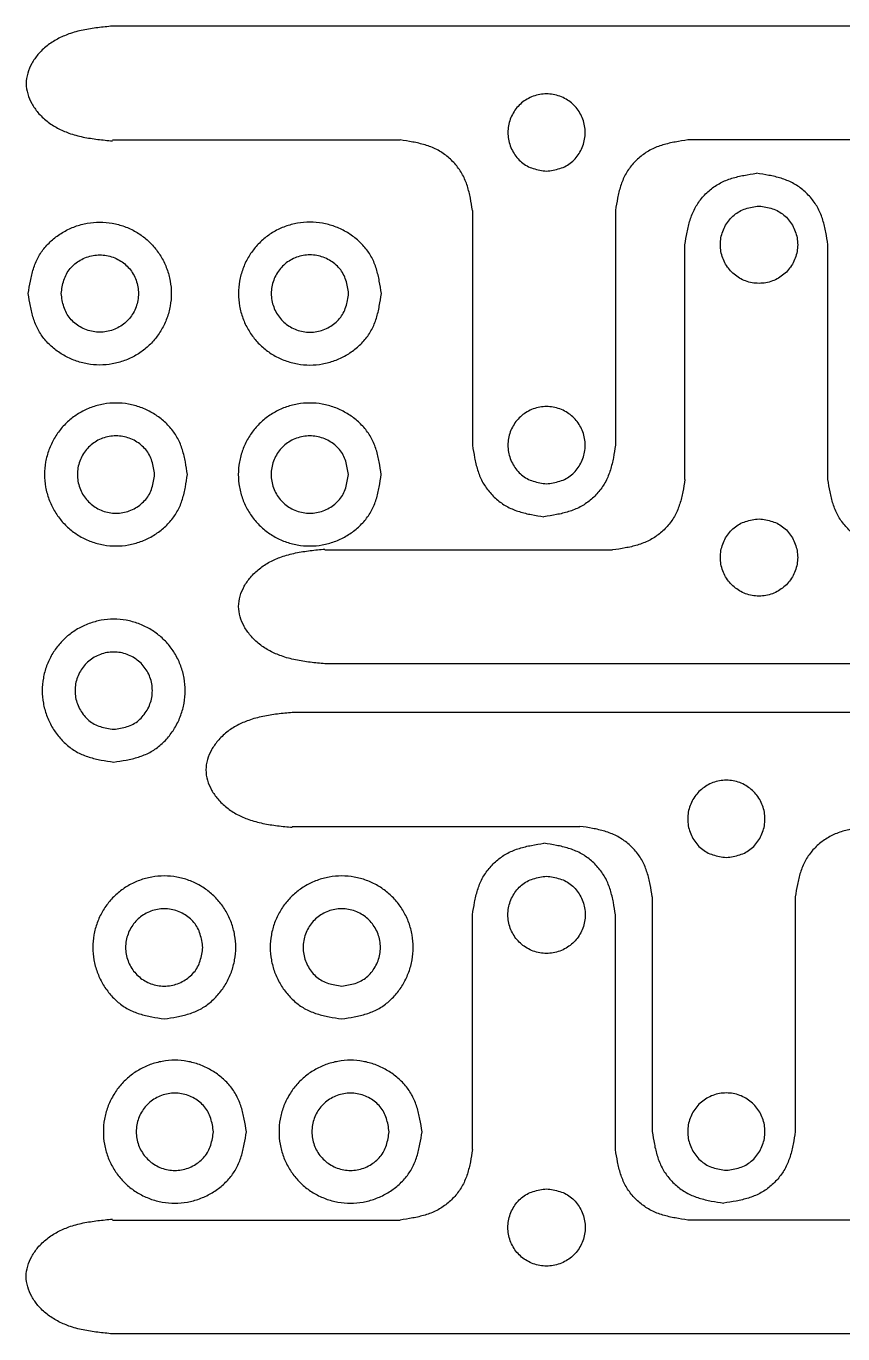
# Model space of a CAD drawing. Extents: x 7 to 258, y 12 to 200.
# Drawn here: x 6.86 to 35.07, y 69.62 to 114.79 of the extents above; entities that cross this region are included whole.
import ezdxf

# ---------------------------------------------------------------- set-up
doc = ezdxf.new("R2010")
doc.units = 0
doc.layers.add('spacers', color=7, linetype='CONTINUOUS')

msp = doc.modelspace()

# ---------------------------------------------------------------- linework, layer by layer
at = {"layer": 'spacers', "color": 7}
for points in [[(88.574124, 114.787144), (9.846869, 114.787144)], [(68.770562, 110.855828), (29.717599, 110.855828)], [(22.279692, 108.422702), (22.279692, 100.311554)], [(27.217599, 108.422702), (27.217599, 100.311554)], [(29.61747, 99.127025), (29.61747, 107.238176)], [(34.555376, 99.127025), (34.555376, 107.238176)], [(6.939353, 105.550925), (6.939353, 105.550925)], [(19.13505, 105.550925), (19.13505, 105.550925)], [(12.43676, 99.3011), (12.43676, 99.3011)], [(19.1301, 99.3011), (19.1301, 99.3011)], [(95.911901, 92.762586), (17.184647, 92.762586)], [(94.783013, 91.080474), (16.055758, 91.080474)], [(9.888804, 89.366482), (9.888804, 89.366482)], [(28.488581, 84.716039), (28.488581, 76.604884)], [(33.426487, 84.716039), (33.426487, 76.604884)], [(22.279692, 75.984806), (22.279692, 84.095957)], [(27.217599, 75.984806), (27.217599, 84.095957)], [(11.635009, 80.498109), (11.635009, 80.498109)], [(17.763888, 80.498115), (17.763888, 80.498115)], [(14.469268, 76.601026), (14.469268, 76.601026)], [(20.536058, 76.601026), (20.536058, 76.601026)], [(68.770562, 73.55168), (29.717599, 73.55168)], [(88.574124, 69.620364), (9.846869, 69.620364)]]:
    msp.add_lwpolyline(points, dxfattribs=at)
at = {"layer": 'spacers', "color": 3}
for points in [[(24.837441, 109.776681), (24.837441, 109.776681)], [(32.175219, 108.573274), (32.175219, 108.573274)], [(8.073238, 105.550925), (8.073238, 105.550925)], [(18.001166, 105.550925), (18.001166, 105.550925)], [(11.302901, 99.3011), (11.302901, 99.3011)], [(17.996244, 99.3011), (17.996244, 99.3011)], [(24.837441, 98.976459), (24.837441, 98.976459)], [(32.175219, 97.773053), (32.175219, 97.773053)], [(9.888804, 90.500344), (9.888804, 90.500344)], [(31.04633, 86.070014), (31.04633, 86.070014)], [(24.837441, 85.431051), (24.837441, 85.431051)], [(12.970089, 82.967068), (12.970089, 82.967068)], [(17.763888, 81.631973), (17.763888, 81.631973)], [(13.335412, 76.601026), (13.335412, 76.601026)], [(19.402202, 76.601026), (19.402202, 76.601026)], [(31.04633, 75.269793), (31.04633, 75.269793)], [(24.837441, 74.63083), (24.837441, 74.63083)]]:
    msp.add_lwpolyline(points, dxfattribs=at)
at = {"layer": 'spacers', "color": 7}
for points, knots in [([(9.846869, 114.787144), (9.676412, 114.770653), (9.336577, 114.737776), (8.83091, 114.661294), (8.362482, 114.536383), (7.94203, 114.352958), (7.576247, 114.117861), (7.275467, 113.83043), (7.0503, 113.507149), (6.903621, 113.168277), (6.845698, 112.805134), (6.903621, 112.44199), (7.0503, 112.103119), (7.275467, 111.779838), (7.576248, 111.492406), (7.942031, 111.257308), (8.362484, 111.073885), (8.830911, 110.948974), (9.336577, 110.872492), (9.676412, 110.839617), (9.846869, 110.823127)], [0, 0, 0, 0, 0.513734, 1.024218, 1.532776, 1.963228, 2.395321, 2.830705, 3.202305, 3.570284, 3.92994, 4.289596, 4.657575, 5.029175, 5.46456, 5.896655, 6.327107, 6.835663, 7.346146, 7.85988, 7.85988, 7.85988, 7.85988]), ([(9.846869, 110.855828), (10.623509, 110.855828), (12.17679, 110.855828), (14.506711, 110.855828), (16.346123, 110.855828), (17.695025, 110.855828), (18.553417, 110.855828), (19.166554, 110.855828), (19.534436, 110.855828), (19.657064, 110.855828), (19.738815, 110.855828), (19.779691, 110.855828)], [0, 0, 0, 0, 2.329922, 4.659842, 6.989764, 7.848156, 8.706548, 9.56494, 9.687568, 9.810195, 9.932822, 9.932822, 9.932822, 9.932822]), ([(22.279692, 108.422702), (22.256748, 108.565002), (22.211161, 108.847746), (22.112967, 109.264289), (21.953601, 109.659291), (21.710883, 110.009149), (21.406114, 110.304598), (21.046689, 110.540007), (20.642315, 110.695407), (20.214792, 110.79057), (19.925271, 110.833993), (19.779691, 110.855828)], [0, 0, 0, 0, 0.432377, 0.859115, 1.281668, 1.701791, 2.126579, 2.548032, 2.981594, 3.418215, 3.859805, 3.859805, 3.859805, 3.859805]), ([(29.717599, 110.855828), (29.572019, 110.833993), (29.282498, 110.79057), (28.854975, 110.695407), (28.450601, 110.540007), (28.091176, 110.304597), (27.786408, 110.009144), (27.54369, 109.659285), (27.384324, 109.264282), (27.28613, 108.847738), (27.240542, 108.564994), (27.217599, 108.422694)], [0, 0, 0, 0, 0.44159, 0.878211, 1.311773, 1.733228, 2.158016, 2.578141, 3.000696, 3.427435, 3.859812, 3.859812, 3.859812, 3.859812]), ([(29.61747, 107.238176), (29.640049, 107.382035), (29.684935, 107.668017), (29.782092, 108.089813), (29.939833, 108.489569), (30.17928, 108.844604), (30.479998, 109.145325), (30.835034, 109.384771), (31.234786, 109.542518), (31.656583, 109.639676), (31.942564, 109.684564), (32.086423, 109.707144)], [0, 0, 0, 0, 0.436825, 0.868379, 1.296337, 1.717939, 2.143533, 2.565135, 2.993093, 3.424647, 3.861472, 3.861472, 3.861472, 3.861472]), ([(34.555376, 107.238176), (34.532797, 107.382035), (34.487911, 107.668017), (34.390754, 108.089813), (34.233013, 108.489569), (33.993566, 108.844604), (33.692848, 109.145325), (33.337812, 109.38477), (32.93806, 109.542518), (32.516264, 109.639676), (32.230282, 109.684564), (32.086423, 109.707144)], [0, 0, 0, 0, 0.436825, 0.868379, 1.296337, 1.717939, 2.143533, 2.565135, 2.993092, 3.424647, 3.861472, 3.861472, 3.861472, 3.861472]), ([(6.939353, 105.550925), (6.9619, 105.406289), (7.006634, 105.119321), (7.103466, 104.697405), (7.260956, 104.299904), (7.502273, 103.949873), (7.804847, 103.65229), (8.159096, 103.406777), (8.552796, 103.222741), (8.974346, 103.108198), (9.408657, 103.068858), (9.84327, 103.10826), (10.264983, 103.222295), (10.65704, 103.405828), (11.00669, 103.653099), (11.306203, 103.952683), (11.553344, 104.302157), (11.736953, 104.693871), (11.851068, 105.115593), (11.890388, 105.550925), (11.851068, 105.986256), (11.736953, 106.407978), (11.553343, 106.799691), (11.306203, 107.149164), (11.00669, 107.44875), (10.657041, 107.696022), (10.264983, 107.879554), (9.84327, 107.99359), (9.408657, 108.032992), (8.974346, 107.993651), (8.552796, 107.879109), (8.159096, 107.695073), (7.804847, 107.449559), (7.502274, 107.151974), (7.260957, 106.801943), (7.103465, 106.404443), (7.006634, 105.982528), (6.9619, 105.69556), (6.939353, 105.550925)], [0, 0, 0, 0, 0.439108, 0.871223, 1.296518, 1.713092, 2.136773, 2.56325, 3.000063, 3.434176, 3.86727, 4.301367, 4.736452, 5.17144, 5.593162, 6.014805, 6.436325, 6.870898, 7.305783, 7.740537, 8.175291, 8.610175, 9.044747, 9.466267, 9.887911, 10.309633, 10.744622, 11.179707, 11.613804, 12.046898, 12.48101, 12.917823, 13.344301, 13.767982, 14.184557, 14.609851, 15.041966, 15.481073, 15.481073, 15.481073, 15.481073]), ([(19.13505, 105.550925), (19.112504, 105.406289), (19.06777, 105.119321), (18.970938, 104.697405), (18.813448, 104.299904), (18.57213, 103.949873), (18.269557, 103.65229), (17.915308, 103.406777), (17.521607, 103.222741), (17.100058, 103.108198), (16.665748, 103.068858), (16.231134, 103.10826), (15.809422, 103.222296), (15.417364, 103.405827), (15.067714, 103.653099), (14.768201, 103.952683), (14.52106, 104.302157), (14.337451, 104.693871), (14.223336, 105.115593), (14.184016, 105.550925), (14.223336, 105.986256), (14.33745, 106.407978), (14.52106, 106.799691), (14.768201, 107.149164), (15.067714, 107.44875), (15.417363, 107.696022), (15.809421, 107.879554), (16.231134, 107.99359), (16.665747, 108.032992), (17.100058, 107.993651), (17.521607, 107.879109), (17.915308, 107.695073), (18.269557, 107.449559), (18.57213, 107.151974), (18.813447, 106.801943), (18.970938, 106.404443), (19.06777, 105.982528), (19.112504, 105.69556), (19.13505, 105.550925)], [0, 0, 0, 0, 0.439108, 0.871223, 1.296518, 1.713092, 2.136773, 2.56325, 3.000063, 3.434176, 3.86727, 4.301366, 4.736451, 5.17144, 5.593161, 6.014805, 6.436325, 6.870898, 7.305783, 7.740537, 8.175291, 8.610175, 9.044746, 9.466267, 9.887911, 10.309633, 10.744622, 11.179706, 11.613804, 12.046898, 12.48101, 12.917823, 13.344301, 13.767982, 14.184557, 14.609851, 15.041966, 15.481073, 15.481073, 15.481073, 15.481073]), ([(12.43676, 99.3011), (12.414214, 99.156464), (12.36948, 98.869496), (12.27265, 98.44758), (12.115163, 98.050078), (11.873846, 97.700048), (11.571276, 97.402464), (11.217028, 97.156951), (10.823329, 96.972914), (10.401779, 96.858373), (9.967468, 96.819033), (9.532854, 96.858434), (9.111141, 96.972469), (8.719083, 97.156001), (8.369436, 97.403274), (8.069925, 97.702858), (7.822786, 98.052331), (7.63918, 98.444045), (7.525068, 98.865768), (7.485748, 99.301099), (7.525068, 99.73643), (7.63918, 100.158152), (7.822787, 100.549865), (8.069925, 100.899339), (8.369436, 101.198924), (8.719086, 101.446194), (9.111142, 101.629729), (9.532855, 101.743764), (9.967468, 101.783167), (10.401779, 101.743826), (10.823329, 101.629283), (11.217027, 101.445245), (11.571276, 101.199733), (11.873846, 100.902149), (12.115159, 100.552117), (12.27265, 100.154617), (12.36948, 99.732702), (12.414214, 99.445735), (12.43676, 99.3011)], [0, 0, 0, 0, 0.439108, 0.871223, 1.296516, 1.713091, 2.13677, 2.563245, 3.000058, 3.43417, 3.867264, 4.301362, 4.736447, 5.171438, 5.593156, 6.014798, 6.436316, 6.870888, 7.305772, 7.740527, 8.175279, 8.610163, 9.044734, 9.466254, 9.887897, 10.309615, 10.744605, 11.17969, 11.613787, 12.046881, 12.480994, 12.917808, 13.344282, 13.767961, 14.184534, 14.609828, 15.041943, 15.481049, 15.481049, 15.481049, 15.481049]), ([(19.1301, 99.3011), (19.107555, 99.156464), (19.062822, 98.869495), (18.965993, 98.44758), (18.808503, 98.050079), (18.567189, 97.700048), (18.264619, 97.402464), (17.910369, 97.15695), (17.516666, 96.972914), (17.095112, 96.858371), (16.660799, 96.819033), (16.226185, 96.858435), (15.804473, 96.97247), (15.412417, 97.156002), (15.062769, 97.403272), (14.763259, 97.702858), (14.516121, 98.052332), (14.332515, 98.444046), (14.218402, 98.865768), (14.179083, 99.301099), (14.218402, 99.736429), (14.332515, 100.158151), (14.516121, 100.549865), (14.763259, 100.899339), (15.062769, 101.198924), (15.412417, 101.446194), (15.804472, 101.629728), (16.226185, 101.743763), (16.660799, 101.783167), (17.095112, 101.743826), (17.516667, 101.629285), (17.910369, 101.445246), (18.264619, 101.199733), (18.567189, 100.902149), (18.808503, 100.552118), (18.965991, 100.154617), (19.062822, 99.732702), (19.107555, 99.445735), (19.1301, 99.3011)], [0, 0, 0, 0, 0.439107, 0.871223, 1.296517, 1.71309, 2.136769, 2.563243, 3.000062, 3.434179, 3.867277, 4.301373, 4.736457, 5.171445, 5.593163, 6.014805, 6.436324, 6.870896, 7.30578, 7.740534, 8.175286, 8.610169, 9.044742, 9.46626, 9.887902, 10.30962, 10.744609, 11.179692, 11.613789, 12.046887, 12.481004, 12.917823, 13.344298, 13.767977, 14.18455, 14.609843, 15.041958, 15.481064, 15.481064, 15.481064, 15.481064]), ([(22.279692, 100.311554), (22.302271, 100.167695), (22.347157, 99.881713), (22.444314, 99.459916), (22.602055, 99.060162), (22.841502, 98.705126), (23.142219, 98.404406), (23.497254, 98.164958), (23.897008, 98.007213), (24.318805, 97.910054), (24.604786, 97.865166), (24.748645, 97.842586)], [0, 0, 0, 0, 0.436826, 0.86838, 1.296338, 1.717939, 2.143533, 2.565133, 2.993093, 3.424648, 3.861473, 3.861473, 3.861473, 3.861473]), ([(27.217599, 100.311554), (27.195019, 100.167695), (27.150134, 99.881713), (27.052976, 99.459916), (26.895235, 99.060162), (26.655789, 98.705126), (26.35507, 98.404405), (26.000034, 98.16496), (25.600282, 98.007212), (25.178485, 97.910054), (24.892504, 97.865166), (24.748645, 97.842586)], [0, 0, 0, 0, 0.436826, 0.86838, 1.296338, 1.71794, 2.143533, 2.565135, 2.993093, 3.424647, 3.861472, 3.861472, 3.861472, 3.861472]), ([(29.61747, 99.127025), (29.594526, 98.984726), (29.548938, 98.701983), (29.450745, 98.285441), (29.291379, 97.890439), (29.048659, 97.540582), (28.743892, 97.245132), (28.384466, 97.009723), (27.980093, 96.854324), (27.55257, 96.759161), (27.263049, 96.715739), (27.117469, 96.693905)], [0, 0, 0, 0, 0.432375, 0.859112, 1.281665, 1.701789, 2.126577, 2.548029, 2.981591, 3.418212, 3.859802, 3.859802, 3.859802, 3.859802]), ([(37.055377, 96.693905), (36.909797, 96.715739), (36.620276, 96.759161), (36.192753, 96.854326), (35.78838, 97.009727), (35.428953, 97.245134), (35.124186, 97.540586), (34.881467, 97.890445), (34.722101, 98.285448), (34.623908, 98.701993), (34.57832, 98.984736), (34.555376, 99.127036)], [0, 0, 0, 0, 0.44159, 0.878211, 1.311773, 1.733227, 2.158015, 2.57814, 3.000695, 3.427433, 3.85981, 3.85981, 3.85981, 3.85981]), ([(17.184647, 92.762586), (17.01419, 92.779077), (16.674354, 92.811954), (16.168687, 92.888437), (15.70026, 93.013348), (15.279807, 93.196771), (14.914025, 93.431869), (14.613245, 93.7193), (14.388078, 94.042582), (14.241399, 94.381454), (14.183476, 94.744598), (14.241399, 95.107741), (14.388078, 95.446612), (14.613245, 95.769893), (14.914026, 96.057324), (15.279809, 96.292422), (15.700262, 96.475845), (16.168688, 96.600757), (16.674355, 96.67724), (17.01419, 96.710116), (17.184647, 96.726606)], [0, 0, 0, 0, 0.513734, 1.024218, 1.532776, 1.963227, 2.395321, 2.830706, 3.202305, 3.570285, 3.929943, 4.289597, 4.657576, 5.029175, 5.46456, 5.896655, 6.327107, 6.835663, 7.346147, 7.85988, 7.85988, 7.85988, 7.85988]), ([(17.184647, 96.693905), (17.961287, 96.693905), (19.514568, 96.693905), (21.844489, 96.693905), (23.683901, 96.693905), (25.032803, 96.693905), (25.891195, 96.693905), (26.504332, 96.693905), (26.872214, 96.693905), (26.994842, 96.693905), (27.076593, 96.693905), (27.117469, 96.693905)], [0, 0, 0, 0, 2.329922, 4.659842, 6.989764, 7.848156, 8.706548, 9.56494, 9.687568, 9.810195, 9.932822, 9.932822, 9.932822, 9.932822]), ([(9.888804, 89.366482), (9.74417, 89.389029), (9.457204, 89.433763), (9.035291, 89.530592), (8.637793, 89.688082), (8.287765, 89.929397), (7.990184, 90.231967), (7.744672, 90.586215), (7.560636, 90.979915), (7.446094, 91.401466), (7.406754, 91.835776), (7.446156, 92.270389), (7.56019, 92.692102), (7.74372, 93.084159), (7.990991, 93.433807), (8.290573, 93.733317), (8.640045, 93.980456), (9.031756, 94.164065), (9.453476, 94.278177), (9.888805, 94.317497), (10.324134, 94.278177), (10.745856, 94.164065), (11.137569, 93.980455), (11.487046, 93.733318), (11.786633, 93.433808), (12.033908, 93.084161), (12.217442, 92.692103), (12.33148, 92.270391), (12.370883, 91.835777), (12.331541, 91.401465), (12.216997, 90.979915), (12.032959, 90.586214), (11.787441, 90.231967), (11.489856, 89.929396), (11.139822, 89.688083), (10.742321, 89.530594), (10.320407, 89.433763), (10.033439, 89.389029), (9.888804, 89.366482)], [0, 0, 0, 0, 0.439104, 0.871217, 1.296509, 1.713078, 2.136755, 2.563229, 3.000044, 3.434157, 3.867252, 4.301347, 4.736431, 5.171421, 5.593138, 6.014779, 6.436296, 6.870867, 7.305749, 7.740499, 8.175251, 8.610135, 9.044708, 9.466228, 9.887872, 10.309592, 10.744582, 11.179667, 11.613765, 12.04686, 12.480974, 12.917789, 13.344265, 13.767946, 14.184521, 14.609814, 15.041929, 15.481035, 15.481035, 15.481035, 15.481035]), ([(16.055758, 91.080474), (15.885301, 91.063984), (15.545465, 91.031109), (15.039798, 90.954627), (14.571371, 90.829716), (14.150918, 90.646293), (13.785136, 90.411195), (13.484356, 90.123763), (13.259189, 89.800482), (13.11251, 89.461611), (13.054587, 89.098467), (13.11251, 88.735324), (13.259189, 88.396452), (13.484356, 88.073171), (13.785136, 87.78574), (14.150919, 87.550641), (14.571373, 87.367219), (15.039799, 87.242307), (15.545466, 87.165826), (15.885301, 87.13295), (16.055758, 87.11646)], [0, 0, 0, 0, 0.513733, 1.024217, 1.532776, 1.963227, 2.395321, 2.830705, 3.202305, 3.570284, 3.92994, 4.289596, 4.657575, 5.029175, 5.464559, 5.896654, 6.327107, 6.835663, 7.346146, 7.85988, 7.85988, 7.85988, 7.85988]), ([(16.055758, 87.149158), (16.832398, 87.149158), (18.385679, 87.149158), (20.7156, 87.149158), (22.555012, 87.149158), (23.903914, 87.149158), (24.762306, 87.149158), (25.375443, 87.149158), (25.743325, 87.149158), (25.865953, 87.149158), (25.947704, 87.149158), (25.98858, 87.149158)], [0, 0, 0, 0, 2.329922, 4.659842, 6.989764, 7.848156, 8.706548, 9.56494, 9.687568, 9.810195, 9.932822, 9.932822, 9.932822, 9.932822]), ([(28.488581, 84.716039), (28.465637, 84.858338), (28.420049, 85.14108), (28.321856, 85.557623), (28.162489, 85.952624), (27.919771, 86.302483), (27.615003, 86.597932), (27.255577, 86.83334), (26.851204, 86.98874), (26.423681, 87.083903), (26.13416, 87.127325), (25.98858, 87.149158)], [0, 0, 0, 0, 0.432375, 0.859112, 1.281665, 1.70179, 2.126577, 2.548029, 2.981592, 3.418212, 3.859802, 3.859802, 3.859802, 3.859802]), ([(35.926488, 87.149158), (35.780908, 87.127324), (35.491387, 87.083901), (35.063864, 86.988739), (34.65949, 86.83334), (34.300065, 86.59793), (33.995297, 86.302478), (33.752579, 85.952619), (33.593212, 85.557616), (33.495019, 85.141072), (33.449431, 84.858327), (33.426487, 84.716027)], [0, 0, 0, 0, 0.44159, 0.87821, 1.311772, 1.733227, 2.158016, 2.578141, 3.000694, 3.427434, 3.859811, 3.859811, 3.859811, 3.859811]), ([(22.279692, 84.095957), (22.302271, 84.239815), (22.347157, 84.525797), (22.444314, 84.947592), (22.602056, 85.347346), (22.841502, 85.702382), (23.142219, 86.003102), (23.497254, 86.24255), (23.897008, 86.400296), (24.318805, 86.497454), (24.604786, 86.542342), (24.748645, 86.564922)], [0, 0, 0, 0, 0.436824, 0.868377, 1.296335, 1.717937, 2.14353, 2.56513, 2.99309, 3.424645, 3.86147, 3.86147, 3.86147, 3.86147]), ([(27.217599, 84.095957), (27.195019, 84.239815), (27.150134, 84.525797), (27.052976, 84.947592), (26.895235, 85.347347), (26.655789, 85.702382), (26.35507, 86.003103), (26.000034, 86.242548), (25.600282, 86.400296), (25.178485, 86.497454), (24.892504, 86.542342), (24.748645, 86.564922)], [0, 0, 0, 0, 0.436824, 0.868377, 1.296335, 1.717937, 2.143531, 2.565132, 2.99309, 3.424645, 3.86147, 3.86147, 3.86147, 3.86147]), ([(11.635009, 80.498109), (11.490372, 80.520655), (11.203401, 80.565389), (10.781482, 80.662219), (10.383978, 80.819709), (10.033946, 81.061023), (9.736362, 81.363593), (9.490849, 81.717841), (9.306812, 82.111541), (9.192271, 82.533091), (9.152931, 82.967403), (9.192332, 83.402017), (9.306367, 83.82373), (9.489901, 84.215786), (9.73717, 84.565435), (10.036756, 84.864944), (10.386231, 85.112083), (10.777947, 85.295692), (11.199674, 85.409804), (11.635007, 85.449125), (12.070337, 85.409802), (12.492055, 85.295689), (12.883766, 85.112082), (13.233237, 84.864944), (13.53282, 84.565435), (13.78009, 84.215786), (13.963623, 83.823729), (14.077658, 83.402015), (14.117059, 82.967401), (14.077719, 82.53309), (13.963178, 82.11154), (13.779141, 81.717842), (13.533629, 81.363594), (13.236047, 81.061023), (12.886019, 80.81971), (12.488521, 80.66222), (12.066609, 80.56539), (11.779643, 80.520656), (11.635009, 80.498109)], [0, 0, 0, 0, 0.439111, 0.871231, 1.296528, 1.713101, 2.13678, 2.563255, 3.000068, 3.434181, 3.867277, 4.301374, 4.736459, 5.171448, 5.593166, 6.014808, 6.436327, 6.870904, 7.305792, 7.740549, 8.175299, 8.610181, 9.044749, 9.466266, 9.887906, 10.309624, 10.744614, 11.179699, 11.613798, 12.046892, 12.481004, 12.917817, 13.344291, 13.767969, 14.18454, 14.60983, 15.041942, 15.481046, 15.481046, 15.481046, 15.481046]), ([(17.763888, 80.498115), (17.619254, 80.52066), (17.332287, 80.565393), (16.910375, 80.662224), (16.512876, 80.819712), (16.162848, 81.061026), (15.865267, 81.363597), (15.619756, 81.717845), (15.435721, 82.111545), (15.321178, 82.533095), (15.281838, 82.967406), (15.32124, 83.402018), (15.435275, 83.82373), (15.618807, 84.215786), (15.866077, 84.565435), (16.16566, 84.864944), (16.515131, 85.112082), (16.906841, 85.295689), (17.32856, 85.409801), (17.76389, 85.44912), (18.199223, 85.409804), (18.62095, 85.295691), (19.012665, 85.112084), (19.36214, 84.864945), (19.661724, 84.565435), (19.908997, 84.215787), (20.092529, 83.82373), (20.206564, 83.402018), (20.245966, 82.967406), (20.206626, 82.533095), (20.092085, 82.111544), (19.908048, 81.717844), (19.662535, 81.363596), (19.364951, 81.061026), (19.014919, 80.819711), (18.617415, 80.662222), (18.195496, 80.565393), (17.908525, 80.52066), (17.763888, 80.498115)], [0, 0, 0, 0, 0.439103, 0.871217, 1.296508, 1.713079, 2.136755, 2.563229, 3.000043, 3.434157, 3.867251, 4.301346, 4.73643, 5.171419, 5.593136, 6.014777, 6.436293, 6.870862, 7.305743, 7.740493, 8.17525, 8.610138, 9.044715, 9.466231, 9.887874, 10.309593, 10.744582, 11.179666, 11.613761, 12.046856, 12.48097, 12.917784, 13.344258, 13.767937, 14.18451, 14.609808, 15.041927, 15.481038, 15.481038, 15.481038, 15.481038]), ([(14.469268, 76.601026), (14.446721, 76.456391), (14.401987, 76.169423), (14.305156, 75.747509), (14.147665, 75.350008), (13.906348, 74.999977), (13.603775, 74.702393), (13.249525, 74.456881), (12.855825, 74.272845), (12.434276, 74.158303), (11.999966, 74.118962), (11.565354, 74.158364), (11.143643, 74.272398), (10.751588, 74.455932), (10.401941, 74.703202), (10.102433, 75.002787), (9.855297, 75.352262), (9.671691, 75.743975), (9.557581, 76.165697), (9.518262, 76.601027), (9.557581, 77.036358), (9.671691, 77.45808), (9.855297, 77.849794), (10.102435, 78.199267), (10.401942, 78.498852), (10.751587, 78.746125), (11.143643, 78.929656), (11.565354, 79.043691), (11.999966, 79.083093), (12.434276, 79.043755), (12.855825, 78.929211), (13.249525, 78.745175), (13.603775, 78.499661), (13.906348, 78.202078), (14.147665, 77.852048), (14.305156, 77.454547), (14.401987, 77.032631), (14.446721, 76.745662), (14.469268, 76.601026)], [0, 0, 0, 0, 0.439106, 0.871222, 1.296515, 1.71309, 2.136771, 2.563248, 3.000061, 3.434173, 3.867267, 4.301362, 4.736444, 5.171433, 5.593149, 6.01479, 6.436308, 6.87088, 7.305763, 7.740514, 8.175268, 8.610152, 9.044724, 9.466242, 9.887882, 10.309599, 10.744586, 11.179669, 11.613764, 12.046858, 12.48097, 12.917784, 13.344261, 13.767941, 14.184516, 14.609809, 15.041925, 15.481034, 15.481034, 15.481034, 15.481034]), ([(20.536058, 76.601026), (20.513512, 76.456391), (20.46878, 76.169423), (20.371951, 75.747508), (20.21446, 75.350009), (19.973147, 74.999977), (19.670576, 74.702393), (19.316327, 74.45688), (18.922625, 74.272843), (18.501071, 74.1583), (18.066757, 74.118963), (17.632144, 74.158364), (17.210434, 74.272398), (16.81838, 74.455932), (16.468734, 74.703202), (16.169225, 75.002788), (15.922087, 75.352261), (15.738481, 75.743975), (15.624371, 76.165697), (15.585052, 76.601027), (15.624371, 77.036358), (15.738482, 77.458081), (15.92209, 77.849793), (16.169225, 78.199268), (16.468733, 78.498852), (16.818377, 78.746125), (17.210433, 78.929656), (17.632144, 79.043692), (18.066757, 79.083097), (18.501071, 79.043756), (18.922624, 78.929212), (19.316328, 78.745176), (19.670576, 78.499661), (19.973147, 78.202078), (20.21446, 77.852047), (20.371951, 77.454546), (20.46878, 77.032631), (20.513512, 76.745662), (20.536058, 76.601026)], [0, 0, 0, 0, 0.439106, 0.871221, 1.296514, 1.713087, 2.136766, 2.563241, 3.000059, 3.434175, 3.867274, 4.301369, 4.73645, 5.171437, 5.593154, 6.014795, 6.436314, 6.870886, 7.305769, 7.740521, 8.175274, 8.610158, 9.044731, 9.466248, 9.887887, 10.309604, 10.744592, 11.179675, 11.61377, 12.046868, 12.480985, 12.917804, 13.344278, 13.767957, 14.18453, 14.609824, 15.041939, 15.481047, 15.481047, 15.481047, 15.481047]), ([(28.488581, 76.604884), (28.51116, 76.461026), (28.556046, 76.175046), (28.653203, 75.753251), (28.810945, 75.353497), (29.05039, 74.998461), (29.351108, 74.697739), (29.706143, 74.458292), (30.105896, 74.300546), (30.527693, 74.203388), (30.813675, 74.158502), (30.957534, 74.135923)], [0, 0, 0, 0, 0.436823, 0.868376, 1.296332, 1.717936, 2.14353, 2.56513, 2.993089, 3.424644, 3.861469, 3.861469, 3.861469, 3.861469]), ([(33.426487, 76.604884), (33.403908, 76.461026), (33.359022, 76.175046), (33.261866, 75.753251), (33.104123, 75.353497), (32.864678, 74.99846), (32.563959, 74.697739), (32.208923, 74.458293), (31.809172, 74.300545), (31.387375, 74.203388), (31.101393, 74.158502), (30.957534, 74.135923)], [0, 0, 0, 0, 0.436823, 0.868376, 1.296332, 1.717936, 2.14353, 2.565132, 2.993089, 3.424643, 3.861469, 3.861469, 3.861469, 3.861469]), ([(22.279692, 75.984806), (22.256748, 75.842505), (22.211161, 75.559761), (22.112967, 75.143218), (21.9536, 74.748217), (21.710883, 74.398359), (21.406114, 74.10291), (21.046689, 73.867501), (20.642315, 73.712101), (20.214792, 73.616938), (19.925271, 73.573515), (19.779691, 73.55168)], [0, 0, 0, 0, 0.432378, 0.859115, 1.281668, 1.701791, 2.126579, 2.548032, 2.981594, 3.418215, 3.859805, 3.859805, 3.859805, 3.859805]), ([(29.717599, 73.55168), (29.572019, 73.573515), (29.282498, 73.616938), (28.854975, 73.712101), (28.450601, 73.867501), (28.091176, 74.102912), (27.786408, 74.398364), (27.54369, 74.748223), (27.384323, 75.143226), (27.28613, 75.559772), (27.240542, 75.842516), (27.217599, 75.984817)], [0, 0, 0, 0, 0.44159, 0.878211, 1.311773, 1.733228, 2.158016, 2.578141, 3.000696, 3.427436, 3.859814, 3.859814, 3.859814, 3.859814]), ([(9.846869, 69.620364), (9.676412, 69.636855), (9.336577, 69.669732), (8.830909, 69.746214), (8.362482, 69.871125), (7.942029, 70.054548), (7.576247, 70.289647), (7.275467, 70.577078), (7.0503, 70.90036), (6.903621, 71.239233), (6.845698, 71.602377), (6.903621, 71.96552), (7.0503, 72.30439), (7.275468, 72.62767), (7.576248, 72.915102), (7.942031, 73.1502), (8.362485, 73.333622), (8.830911, 73.458535), (9.336577, 73.535018), (9.676412, 73.567892), (9.846869, 73.584381)], [0, 0, 0, 0, 0.513734, 1.024218, 1.532776, 1.963227, 2.395321, 2.830706, 3.202306, 3.570286, 3.929943, 4.289598, 4.657576, 5.029175, 5.46456, 5.896655, 6.327107, 6.835663, 7.346147, 7.85988, 7.85988, 7.85988, 7.85988]), ([(9.846869, 73.55168), (10.623509, 73.55168), (12.17679, 73.55168), (14.506711, 73.55168), (16.346123, 73.55168), (17.695025, 73.55168), (18.553417, 73.55168), (19.166554, 73.55168), (19.534436, 73.55168), (19.657064, 73.55168), (19.738815, 73.55168), (19.779691, 73.55168)], [0, 0, 0, 0, 2.329922, 4.659842, 6.989764, 7.848156, 8.706548, 9.56494, 9.687568, 9.810195, 9.932822, 9.932822, 9.932822, 9.932822])]:
    msp.add_open_spline(points, degree=3, knots=knots, dxfattribs=at)
at = {"layer": 'spacers', "color": 3}
for points, knots in [([(24.837441, 109.776681), (24.759229, 109.788872), (24.60405, 109.813062), (24.375898, 109.865423), (24.160948, 109.950585), (23.971668, 110.081077), (23.810747, 110.244693), (23.677986, 110.436254), (23.578467, 110.649148), (23.516528, 110.877103), (23.495255, 111.111958), (23.516562, 111.346976), (23.578226, 111.575019), (23.677472, 111.787025), (23.811185, 111.976098), (23.973187, 112.138058), (24.162167, 112.271699), (24.373986, 112.370986), (24.602034, 112.432694), (24.83744, 112.453957), (25.072847, 112.432694), (25.300893, 112.370986), (25.512712, 112.271698), (25.701692, 112.138059), (25.863694, 111.976099), (25.997407, 111.787026), (26.096653, 111.575019), (26.158317, 111.346975), (26.179624, 111.111956), (26.15835, 110.877101), (26.09641, 110.649148), (25.996893, 110.436254), (25.864131, 110.244693), (25.703211, 110.081077), (25.513931, 109.950586), (25.298982, 109.865422), (25.070831, 109.813062), (24.915653, 109.788872), (24.837441, 109.776681)], [0, 0, 0, 0, 0.237449, 0.471116, 0.701095, 0.926358, 1.155464, 1.386082, 1.622291, 1.857038, 2.091236, 2.325975, 2.561249, 2.796471, 3.024516, 3.25252, 3.480458, 3.715454, 3.950619, 4.185714, 4.420807, 4.655972, 4.890967, 5.118904, 5.346908, 5.574954, 5.810177, 6.045451, 6.280192, 6.514388, 6.749135, 6.985343, 7.215961, 7.445067, 7.67033, 7.900308, 8.133975, 8.371422, 8.371422, 8.371422, 8.371422]), ([(32.175219, 108.573274), (32.097006, 108.561081), (31.941827, 108.53689), (31.713676, 108.484529), (31.498726, 108.399366), (31.309445, 108.268875), (31.148525, 108.105259), (31.015764, 107.913698), (30.916244, 107.700803), (30.854306, 107.472849), (30.833033, 107.237994), (30.854339, 107.002975), (30.916004, 106.774932), (31.015249, 106.562926), (31.148963, 106.373853), (31.310965, 106.211893), (31.499944, 106.078253), (31.711764, 105.978966), (31.939812, 105.91726), (32.175218, 105.895998), (32.410624, 105.91726), (32.638671, 105.978966), (32.85049, 106.078253), (33.03947, 106.211893), (33.201472, 106.373854), (33.335184, 106.562928), (33.434431, 106.774933), (33.496095, 107.002977), (33.517402, 107.237995), (33.496128, 107.47285), (33.434188, 107.700803), (33.334671, 107.913698), (33.201909, 108.105259), (33.040989, 108.268874), (32.851709, 108.399366), (32.63676, 108.484529), (32.408609, 108.53689), (32.25343, 108.561081), (32.175219, 108.573274)], [0, 0, 0, 0, 0.237449, 0.471117, 0.701095, 0.926358, 1.155465, 1.386083, 1.622291, 1.857039, 2.091237, 2.325976, 2.561249, 2.796472, 3.024517, 3.252521, 3.480459, 3.715455, 3.95062, 4.185714, 4.420807, 4.655972, 4.890967, 5.118904, 5.346909, 5.574955, 5.810176, 6.04545, 6.280191, 6.514387, 6.749134, 6.985341, 7.215959, 7.445065, 7.670329, 7.900306, 8.133974, 8.371422, 8.371422, 8.371422, 8.371422]), ([(8.073238, 105.550925), (8.085429, 105.472713), (8.109616, 105.317534), (8.161976, 105.089382), (8.247137, 104.874432), (8.377626, 104.685152), (8.541238, 104.524231), (8.732797, 104.391469), (8.94569, 104.29195), (9.173645, 104.230012), (9.408501, 104.208739), (9.643522, 104.230046), (9.871568, 104.29171), (10.083577, 104.390956), (10.272652, 104.524669), (10.434615, 104.686671), (10.568256, 104.87565), (10.667543, 105.08747), (10.729251, 105.315518), (10.750514, 105.550924), (10.729251, 105.786331), (10.667543, 106.014377), (10.568256, 106.226197), (10.434615, 106.415176), (10.272652, 106.577178), (10.083577, 106.710891), (9.871568, 106.810137), (9.643522, 106.871801), (9.408502, 106.893108), (9.173646, 106.871835), (8.945691, 106.809896), (8.732797, 106.710378), (8.541238, 106.577615), (8.377626, 106.416695), (8.247137, 106.227415), (8.161976, 106.012465), (8.109616, 105.784314), (8.085429, 105.629136), (8.073238, 105.550925)], [0, 0, 0, 0, 0.237448, 0.471115, 0.701093, 0.926355, 1.155459, 1.386075, 1.622282, 1.85703, 2.091229, 2.32597, 2.561247, 2.796472, 3.024519, 3.252525, 3.480463, 3.715459, 3.950624, 4.185719, 4.420812, 4.655977, 4.890972, 5.11891, 5.346916, 5.574963, 5.810188, 6.045465, 6.280206, 6.514404, 6.749152, 6.98536, 7.215976, 7.44508, 7.670342, 7.900319, 8.133986, 8.371432, 8.371432, 8.371432, 8.371432]), ([(18.001166, 105.550925), (17.988975, 105.472713), (17.964786, 105.317534), (17.912427, 105.089382), (17.827267, 104.874432), (17.696778, 104.685152), (17.533166, 104.524231), (17.341607, 104.391469), (17.128713, 104.291951), (16.900758, 104.230012), (16.665902, 104.208739), (16.430881, 104.230045), (16.202835, 104.29171), (15.990827, 104.390956), (15.801752, 104.524669), (15.639789, 104.686671), (15.506148, 104.875651), (15.406859, 105.08747), (15.345152, 105.315518), (15.323891, 105.550924), (15.345153, 105.786331), (15.406859, 106.014378), (15.506149, 106.226196), (15.639789, 106.415176), (15.801752, 106.577178), (15.990827, 106.710891), (16.202835, 106.810137), (16.430881, 106.871801), (16.665902, 106.893108), (16.900758, 106.871835), (17.128713, 106.809896), (17.341607, 106.710378), (17.533166, 106.577615), (17.696778, 106.416695), (17.827267, 106.227415), (17.912427, 106.012465), (17.964786, 105.784314), (17.988975, 105.629136), (18.001166, 105.550925)], [0, 0, 0, 0, 0.237449, 0.471115, 0.701093, 0.926355, 1.155459, 1.386075, 1.622283, 1.857031, 2.091229, 2.325971, 2.561247, 2.796472, 3.024519, 3.252525, 3.480463, 3.71546, 3.950625, 4.185719, 4.420812, 4.655977, 4.890973, 5.118911, 5.346917, 5.574963, 5.810188, 6.045464, 6.280207, 6.514404, 6.749152, 6.98536, 7.215976, 7.44508, 7.670342, 7.90032, 8.133986, 8.371433, 8.371433, 8.371433, 8.371433]), ([(24.837441, 98.976459), (24.759229, 98.988651), (24.60405, 99.01284), (24.375898, 99.065201), (24.160948, 99.150364), (23.971668, 99.280856), (23.810747, 99.444471), (23.677986, 99.636033), (23.578467, 99.848927), (23.516528, 100.076881), (23.495255, 100.311736), (23.516562, 100.546755), (23.578226, 100.774797), (23.677473, 100.986802), (23.811185, 101.175876), (23.973187, 101.337837), (24.162167, 101.471478), (24.373986, 101.570765), (24.602034, 101.632473), (24.83744, 101.653735), (25.072847, 101.632472), (25.300893, 101.570765), (25.512712, 101.471477), (25.701692, 101.337838), (25.863694, 101.175878), (25.997407, 100.986804), (26.096653, 100.774798), (26.158317, 100.546754), (26.179624, 100.311735), (26.15835, 100.07688), (26.09641, 99.848927), (25.996893, 99.636032), (25.864131, 99.444472), (25.703211, 99.280856), (25.513931, 99.150365), (25.298982, 99.065201), (25.070831, 99.012841), (24.915653, 98.988651), (24.837441, 98.976459)], [0, 0, 0, 0, 0.237449, 0.471116, 0.701095, 0.926358, 1.155464, 1.386082, 1.622291, 1.857038, 2.091236, 2.325975, 2.561248, 2.796469, 3.024515, 3.25252, 3.480457, 3.715454, 3.950619, 4.185713, 4.420807, 4.655971, 4.890967, 5.118904, 5.346908, 5.574954, 5.810176, 6.045451, 6.280192, 6.514387, 6.749135, 6.985342, 7.21596, 7.445066, 7.67033, 7.900307, 8.133975, 8.371422, 8.371422, 8.371422, 8.371422]), ([(11.302901, 99.3011), (11.29071, 99.222887), (11.26652, 99.067708), (11.214159, 98.839557), (11.128996, 98.624606), (10.998504, 98.435326), (10.834888, 98.274407), (10.643328, 98.141644), (10.430434, 98.042126), (10.202479, 97.980187), (9.967624, 97.958914), (9.732605, 97.98022), (9.504562, 98.041885), (9.292556, 98.141131), (9.103482, 98.274843), (8.94152, 98.436845), (8.80788, 98.625825), (8.708593, 98.837645), (8.646887, 99.065693), (8.625626, 99.301099), (8.646888, 99.536505), (8.708593, 99.764552), (8.80788, 99.976371), (8.941521, 100.16535), (9.103482, 100.327351), (9.292555, 100.461066), (9.504563, 100.56031), (9.732605, 100.621975), (9.967624, 100.643283), (10.202479, 100.622009), (10.430433, 100.560069), (10.643328, 100.460553), (10.834887, 100.327788), (10.998504, 100.166869), (11.128997, 99.97759), (11.214159, 99.76264), (11.26652, 99.534489), (11.290709, 99.379311), (11.302901, 99.3011)], [0, 0, 0, 0, 0.237449, 0.471116, 0.701095, 0.926359, 1.155465, 1.386082, 1.62229, 1.857038, 2.091236, 2.325976, 2.561249, 2.796471, 3.024517, 3.252521, 3.48046, 3.715456, 3.950621, 4.185715, 4.420809, 4.655973, 4.890968, 5.118905, 5.34691, 5.574956, 5.810179, 6.045453, 6.280191, 6.514389, 6.749137, 6.985345, 7.215963, 7.445069, 7.670332, 7.900311, 8.133977, 8.371424, 8.371424, 8.371424, 8.371424]), ([(17.996244, 99.3011), (17.984053, 99.222887), (17.959863, 99.067708), (17.907502, 98.839556), (17.822336, 98.624607), (17.691844, 98.435326), (17.528227, 98.274406), (17.336665, 98.141644), (17.123768, 98.042125), (16.895811, 97.980185), (16.660954, 97.958914), (16.425935, 97.98022), (16.197893, 98.041885), (15.985888, 98.141131), (15.796815, 98.274844), (15.634855, 98.436846), (15.501215, 98.625825), (15.401928, 98.837645), (15.340222, 99.065693), (15.31896, 99.301099), (15.340222, 99.536505), (15.401928, 99.764551), (15.501215, 99.976371), (15.634855, 100.16535), (15.796816, 100.327351), (15.985887, 100.461066), (16.197894, 100.56031), (16.425935, 100.621976), (16.660954, 100.643283), (16.89581, 100.622009), (17.123767, 100.560069), (17.336666, 100.460553), (17.528227, 100.327789), (17.691844, 100.16687), (17.822336, 99.97759), (17.907502, 99.762641), (17.959863, 99.53449), (17.984053, 99.379311), (17.996244, 99.3011)], [0, 0, 0, 0, 0.237449, 0.471116, 0.701096, 0.92636, 1.155467, 1.386085, 1.622296, 1.857047, 2.091247, 2.325985, 2.561258, 2.79648, 3.024524, 3.252529, 3.480466, 3.715463, 3.950627, 4.185722, 4.420814, 4.655978, 4.890974, 5.118911, 5.346915, 5.574961, 5.810182, 6.045455, 6.280193, 6.514392, 6.749143, 6.985354, 7.215974, 7.44508, 7.670344, 7.900322, 8.133989, 8.371437, 8.371437, 8.371437, 8.371437]), ([(32.175219, 97.773053), (32.097006, 97.76086), (31.941827, 97.736669), (31.713676, 97.684308), (31.498726, 97.599145), (31.309446, 97.468653), (31.148525, 97.305038), (31.015763, 97.113476), (30.916244, 96.900582), (30.854306, 96.672628), (30.833033, 96.437773), (30.854339, 96.202754), (30.916004, 95.974711), (31.015249, 95.762705), (31.148963, 95.573632), (31.310965, 95.411672), (31.499944, 95.278031), (31.711764, 95.178744), (31.939812, 95.117037), (32.175218, 95.095777), (32.410624, 95.117039), (32.638671, 95.178745), (32.85049, 95.278032), (33.03947, 95.411672), (33.201471, 95.573632), (33.335185, 95.762705), (33.434431, 95.974711), (33.496095, 96.202755), (33.517402, 96.437774), (33.496128, 96.672629), (33.434188, 96.900582), (33.334671, 97.113477), (33.201909, 97.305038), (33.040989, 97.468653), (32.851709, 97.599145), (32.63676, 97.684308), (32.408609, 97.736669), (32.25343, 97.76086), (32.175219, 97.773053)], [0, 0, 0, 0, 0.237449, 0.471117, 0.701095, 0.926359, 1.155465, 1.386083, 1.622291, 1.857039, 2.091237, 2.325975, 2.561249, 2.796472, 3.024516, 3.252521, 3.480458, 3.715455, 3.95062, 4.185714, 4.420807, 4.655972, 4.890967, 5.118904, 5.346909, 5.574953, 5.810176, 6.045451, 6.280191, 6.514387, 6.749134, 6.985342, 7.21596, 7.445066, 7.670329, 7.900307, 8.133974, 8.371422, 8.371422, 8.371422, 8.371422]), ([(9.888804, 90.500344), (9.810592, 90.512535), (9.655412, 90.536723), (9.42726, 90.589083), (9.212312, 90.674249), (9.023034, 90.804741), (8.862117, 90.968357), (8.729357, 91.159918), (8.629841, 91.372812), (8.567905, 91.600766), (8.546633, 91.835621), (8.567938, 92.070639), (8.629601, 92.298682), (8.728843, 92.510689), (8.862554, 92.699761), (9.024553, 92.861722), (9.213531, 92.995363), (9.425349, 93.09465), (9.653398, 93.156356), (9.888805, 93.177616), (10.124214, 93.156357), (10.352265, 93.094651), (10.564086, 92.995363), (10.753067, 92.861722), (10.915069, 92.699762), (11.048785, 92.51069), (11.148031, 92.298683), (11.209697, 92.07064), (11.231004, 91.835621), (11.20973, 91.600766), (11.14779, 91.372811), (11.048271, 91.159917), (10.915507, 90.968356), (10.754586, 90.804741), (10.565305, 90.674248), (10.350352, 90.589086), (10.122198, 90.536725), (9.967017, 90.512536), (9.888804, 90.500344)], [0, 0, 0, 0, 0.237449, 0.471117, 0.701095, 0.926357, 1.155461, 1.386077, 1.622284, 1.857031, 2.091229, 2.325967, 2.56124, 2.796462, 3.024505, 3.252507, 3.480443, 3.71544, 3.950604, 4.185698, 4.420795, 4.655963, 4.890962, 5.1189, 5.346904, 5.574951, 5.810174, 6.045448, 6.280187, 6.514385, 6.749133, 6.985341, 7.21596, 7.445067, 7.670331, 7.900312, 8.133983, 8.371433, 8.371433, 8.371433, 8.371433]), ([(31.04633, 86.070014), (30.968117, 86.082206), (30.812938, 86.106395), (30.584787, 86.158756), (30.369837, 86.243919), (30.180557, 86.374411), (30.019636, 86.538026), (29.886875, 86.729587), (29.787356, 86.942481), (29.725417, 87.170436), (29.704144, 87.405291), (29.72545, 87.64031), (29.787115, 87.868353), (29.88636, 88.080359), (30.020074, 88.269431), (30.182076, 88.431392), (30.371056, 88.565032), (30.582875, 88.664321), (30.810923, 88.726027), (31.046329, 88.74729), (31.281735, 88.726025), (31.509782, 88.664319), (31.721601, 88.565032), (31.910581, 88.431392), (32.072582, 88.269431), (32.206296, 88.080359), (32.305542, 87.868353), (32.367206, 87.64031), (32.388513, 87.405291), (32.367239, 87.170436), (32.305299, 86.942482), (32.205783, 86.729587), (32.07302, 86.538027), (31.9121, 86.374411), (31.72282, 86.243919), (31.507871, 86.158756), (31.27972, 86.106395), (31.124541, 86.082206), (31.04633, 86.070014)], [0, 0, 0, 0, 0.237449, 0.471116, 0.701095, 0.926358, 1.155464, 1.386082, 1.622291, 1.857038, 2.091236, 2.325975, 2.561249, 2.796471, 3.024516, 3.25252, 3.480458, 3.715455, 3.95062, 4.185714, 4.420807, 4.655972, 4.890967, 5.118905, 5.346909, 5.574954, 5.810177, 6.04545, 6.280189, 6.514387, 6.749135, 6.985342, 7.215959, 7.445066, 7.67033, 7.900307, 8.133974, 8.371422, 8.371422, 8.371422, 8.371422]), ([(24.837441, 85.431051), (24.759229, 85.41886), (24.604049, 85.39467), (24.375898, 85.342307), (24.160948, 85.257144), (23.971668, 85.126652), (23.810747, 84.963037), (23.677986, 84.771475), (23.578467, 84.558581), (23.516528, 84.330627), (23.495255, 84.095772), (23.516562, 83.860753), (23.578226, 83.632711), (23.677473, 83.420706), (23.811185, 83.231632), (23.973187, 83.069671), (24.162166, 82.93603), (24.373986, 82.836744), (24.602034, 82.775038), (24.83744, 82.753776), (25.072847, 82.775038), (25.300894, 82.836743), (25.512712, 82.936031), (25.701692, 83.06967), (25.863694, 83.23163), (25.997407, 83.420704), (26.096653, 83.63271), (26.158317, 83.860754), (26.179624, 84.095773), (26.15835, 84.330628), (26.09641, 84.558581), (25.996893, 84.771476), (25.864131, 84.963036), (25.703211, 85.126652), (25.513931, 85.257143), (25.298982, 85.342307), (25.070831, 85.39467), (24.915653, 85.41886), (24.837441, 85.431051)], [0, 0, 0, 0, 0.237449, 0.471117, 0.701096, 0.926359, 1.155465, 1.386083, 1.622291, 1.857039, 2.091237, 2.325975, 2.561248, 2.79647, 3.024516, 3.252521, 3.480458, 3.715454, 3.950619, 4.185713, 4.420807, 4.655971, 4.890966, 5.118903, 5.346907, 5.574953, 5.810176, 6.04545, 6.280191, 6.514387, 6.749134, 6.985341, 7.21596, 7.445065, 7.670329, 7.900307, 8.133974, 8.371422, 8.371422, 8.371422, 8.371422]), ([(12.970089, 82.967068), (12.957898, 82.888856), (12.933708, 82.733676), (12.881348, 82.505523), (12.796185, 82.290573), (12.665693, 82.101293), (12.502078, 81.940374), (12.310519, 81.807613), (12.097628, 81.708096), (11.869677, 81.646156), (11.634824, 81.624879), (11.399805, 81.646187), (11.171759, 81.707853), (10.959751, 81.807099), (10.770675, 81.940812), (10.608712, 82.102812), (10.475071, 82.291791), (10.375784, 82.503612), (10.314076, 82.73166), (10.292813, 82.967067), (10.314076, 83.202473), (10.375784, 83.43052), (10.475071, 83.64234), (10.608712, 83.831319), (10.770676, 83.993319), (10.95975, 84.127035), (11.17176, 84.226278), (11.399805, 84.287944), (11.634824, 84.309252), (11.869677, 84.287975), (12.097628, 84.226036), (12.310519, 84.126517), (12.502078, 83.993756), (12.665692, 83.832838), (12.796182, 83.643557), (12.881345, 83.428609), (12.933708, 83.200458), (12.957898, 83.04528), (12.970089, 82.967068)], [0, 0, 0, 0, 0.237449, 0.471118, 0.701098, 0.92636, 1.155465, 1.386081, 1.622286, 1.857031, 2.091224, 2.325965, 2.561242, 2.796468, 3.024514, 3.252519, 3.480457, 3.715454, 3.95062, 4.185715, 4.420808, 4.655972, 4.890969, 5.118906, 5.346912, 5.574959, 5.810184, 6.045461, 6.280202, 6.514395, 6.74914, 6.985345, 7.215961, 7.445065, 7.670327, 7.900306, 8.133973, 8.37142, 8.37142, 8.37142, 8.37142]), ([(17.763888, 81.631973), (17.685677, 81.644165), (17.530501, 81.668355), (17.302353, 81.720716), (17.087406, 81.805878), (16.898128, 81.936371), (16.73721, 82.099987), (16.604446, 82.291546), (16.50493, 82.504441), (16.44299, 82.732395), (16.421716, 82.96725), (16.443023, 83.202269), (16.504689, 83.430311), (16.603933, 83.642317), (16.737647, 83.831389), (16.899648, 83.993351), (17.088624, 84.126992), (17.300442, 84.226276), (17.528486, 84.287982), (17.76389, 84.309247), (17.999297, 84.287984), (18.227347, 84.226278), (18.43917, 84.126993), (18.628151, 83.993351), (18.790153, 83.83139), (18.923868, 83.642317), (19.023115, 83.430311), (19.084781, 83.202269), (19.106088, 82.96725), (19.084814, 82.732395), (19.022874, 82.504441), (18.923355, 82.291546), (18.790591, 82.099986), (18.62967, 81.93637), (18.440389, 81.805878), (18.225437, 81.720716), (17.997282, 81.668354), (17.842101, 81.644165), (17.763888, 81.631973)], [0, 0, 0, 0, 0.237444, 0.471108, 0.701084, 0.926346, 1.155451, 1.386069, 1.622277, 1.857024, 2.091222, 2.325961, 2.561234, 2.796455, 3.024501, 3.252505, 3.480441, 3.715434, 3.950595, 4.185685, 4.420781, 4.655949, 4.890948, 5.118886, 5.346891, 5.574938, 5.81016, 6.045433, 6.280172, 6.51437, 6.749118, 6.985326, 7.215945, 7.445052, 7.670315, 7.900297, 8.133967, 8.371418, 8.371418, 8.371418, 8.371418]), ([(13.335412, 76.601026), (13.32322, 76.522815), (13.299031, 76.367636), (13.24667, 76.139485), (13.161503, 75.924536), (13.031012, 75.735255), (12.867395, 75.574335), (12.675832, 75.441573), (12.462935, 75.342055), (12.234978, 75.280117), (12.000121, 75.258844), (11.765101, 75.28015), (11.537058, 75.341814), (11.325053, 75.44106), (11.135981, 75.574774), (10.974023, 75.736775), (10.840385, 75.925755), (10.741101, 76.137575), (10.679398, 76.365623), (10.658137, 76.601029), (10.679398, 76.836434), (10.741102, 77.064481), (10.840385, 77.2763), (10.974023, 77.465278), (11.135981, 77.62728), (11.325053, 77.760992), (11.537058, 77.860239), (11.765101, 77.921903), (12.000121, 77.943213), (12.234978, 77.921938), (12.462935, 77.859999), (12.675833, 77.760483), (12.867394, 77.627718), (13.031012, 77.466799), (13.161504, 77.277519), (13.246669, 77.06257), (13.299031, 76.834418), (13.32322, 76.679239), (13.335412, 76.601026)], [0, 0, 0, 0, 0.237447, 0.471115, 0.701093, 0.926358, 1.155465, 1.386083, 1.622294, 1.857045, 2.091245, 2.325985, 2.561259, 2.79648, 3.024524, 3.252527, 3.480463, 3.715458, 3.950622, 4.185716, 4.420809, 4.655972, 4.890967, 5.118901, 5.346904, 5.574948, 5.810169, 6.045443, 6.280183, 6.514383, 6.749134, 6.985345, 7.215964, 7.445071, 7.670334, 7.900314, 8.133981, 8.37143, 8.37143, 8.37143, 8.37143]), ([(19.402202, 76.601026), (19.39001, 76.522815), (19.365821, 76.367636), (19.31346, 76.139485), (19.228293, 75.924536), (19.097802, 75.735255), (18.934185, 75.574335), (18.742622, 75.441573), (18.529725, 75.342055), (18.301768, 75.280115), (18.066912, 75.258844), (17.831896, 75.28015), (17.603857, 75.341816), (17.391853, 75.441061), (17.202782, 75.574773), (17.040821, 75.736773), (16.90718, 75.925752), (16.807896, 76.137573), (16.746189, 76.365622), (16.724926, 76.601028), (16.746189, 76.836435), (16.807896, 77.064481), (16.90718, 77.276301), (17.040821, 77.46528), (17.202782, 77.62728), (17.391853, 77.760992), (17.603857, 77.860237), (17.831896, 77.921903), (18.066912, 77.943209), (18.301768, 77.921938), (18.529725, 77.859998), (18.742622, 77.760479), (18.934185, 77.627718), (19.097802, 77.466799), (19.228295, 77.277519), (19.313458, 77.06257), (19.365821, 76.834418), (19.39001, 76.679239), (19.402202, 76.601026)], [0, 0, 0, 0, 0.237447, 0.471115, 0.701093, 0.926358, 1.155465, 1.386083, 1.622295, 1.857046, 2.091245, 2.32598, 2.56125, 2.796469, 3.024513, 3.252517, 3.480454, 3.71545, 3.950616, 4.185711, 4.420804, 4.655968, 4.890964, 5.1189, 5.346904, 5.574948, 5.810167, 6.045437, 6.280172, 6.514371, 6.749123, 6.985334, 7.215952, 7.445058, 7.670322, 7.900301, 8.133968, 8.371417, 8.371417, 8.371417, 8.371417]), ([(31.04633, 75.269793), (30.968117, 75.281984), (30.812938, 75.306174), (30.584787, 75.358535), (30.369837, 75.443698), (30.180557, 75.57419), (30.019636, 75.737805), (29.886875, 75.929366), (29.787356, 76.14226), (29.725417, 76.370215), (29.704144, 76.60507), (29.72545, 76.840088), (29.787115, 77.06813), (29.886362, 77.280136), (30.020074, 77.46921), (30.182076, 77.631171), (30.371055, 77.764814), (30.582875, 77.8641), (30.810923, 77.925806), (31.046329, 77.947069), (31.281735, 77.925804), (31.509782, 77.864098), (31.721601, 77.764811), (31.910581, 77.631171), (32.072582, 77.46921), (32.206296, 77.280138), (32.305542, 77.068131), (32.367206, 76.840087), (32.388513, 76.605068), (32.367239, 76.370213), (32.305299, 76.14226), (32.205782, 75.929366), (32.07302, 75.737805), (31.9121, 75.574189), (31.72282, 75.443698), (31.507871, 75.358534), (31.27972, 75.306174), (31.124541, 75.281984), (31.04633, 75.269793)], [0, 0, 0, 0, 0.237449, 0.471116, 0.701095, 0.926358, 1.155464, 1.386082, 1.622291, 1.857038, 2.091236, 2.325975, 2.561248, 2.796469, 3.024515, 3.25252, 3.480459, 3.715455, 3.95062, 4.185715, 4.420808, 4.655972, 4.890968, 5.118905, 5.34691, 5.574954, 5.810177, 6.045451, 6.280192, 6.514388, 6.749135, 6.985343, 7.215961, 7.445067, 7.67033, 7.900308, 8.133975, 8.371422, 8.371422, 8.371422, 8.371422]), ([(24.837441, 74.63083), (24.759229, 74.618638), (24.60405, 74.594447), (24.375898, 74.542086), (24.160948, 74.456923), (23.971668, 74.326431), (23.810747, 74.162815), (23.677986, 73.971254), (23.578467, 73.75836), (23.516528, 73.530405), (23.495255, 73.29555), (23.516562, 73.060532), (23.578226, 72.83249), (23.677473, 72.620485), (23.811185, 72.431411), (23.973187, 72.26945), (24.162167, 72.135809), (24.373986, 72.036522), (24.602034, 71.974814), (24.83744, 71.953551), (25.072847, 71.974814), (25.300893, 72.036522), (25.512712, 72.13581), (25.701692, 72.26945), (25.863693, 72.43141), (25.997407, 72.620483), (26.096653, 72.832489), (26.158317, 73.060533), (26.179624, 73.295552), (26.15835, 73.530407), (26.09641, 73.75836), (25.996893, 73.971255), (25.864131, 74.162816), (25.703212, 74.326432), (25.513931, 74.456922), (25.298982, 74.542086), (25.070831, 74.594447), (24.915653, 74.618638), (24.837441, 74.63083)], [0, 0, 0, 0, 0.237449, 0.471117, 0.701095, 0.926359, 1.155465, 1.386083, 1.622291, 1.857039, 2.091237, 2.325975, 2.561248, 2.796469, 3.024515, 3.25252, 3.480458, 3.715455, 3.95062, 4.185714, 4.420807, 4.655972, 4.890967, 5.118905, 5.346909, 5.574954, 5.810177, 6.045451, 6.280192, 6.514388, 6.749135, 6.985343, 7.215961, 7.445067, 7.67033, 7.900308, 8.133975, 8.371423, 8.371423, 8.371423, 8.371423])]:
    msp.add_open_spline(points, degree=3, knots=knots, dxfattribs=at)

doc.saveas('drawing.dxf')
